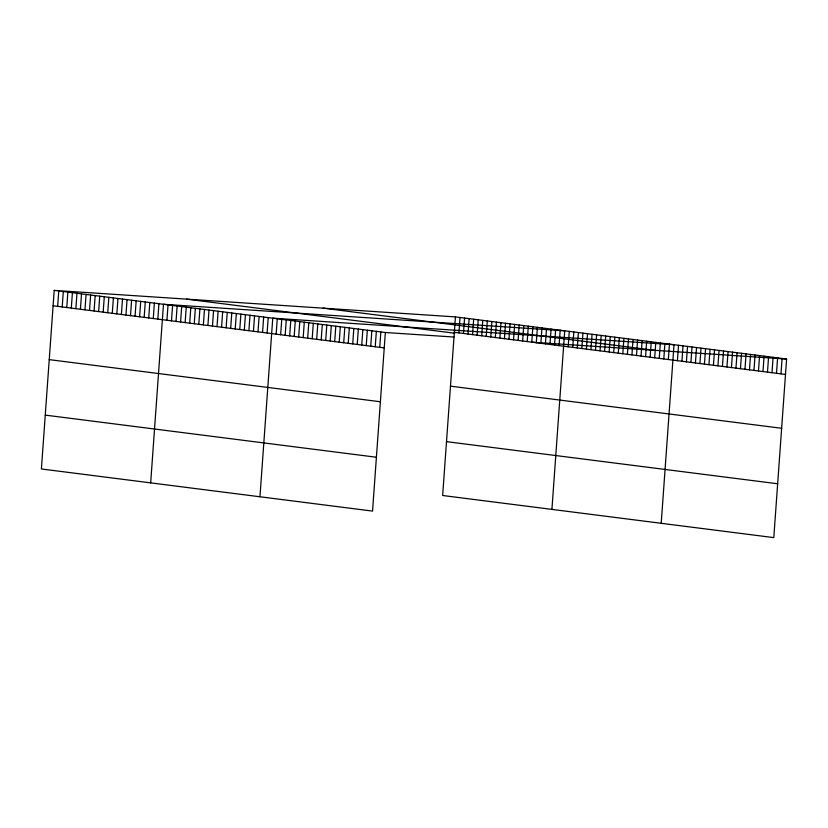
<?xml version="1.0" encoding="UTF-8"?>
<svg xmlns="http://www.w3.org/2000/svg" width="828" height="828" viewBox="0 0 828 828"><rect width="100%" height="100%" fill="white"/><g stroke="black" fill="none" stroke-linecap="round" stroke-linejoin="round"><path stroke-width="1.24" d="M54.203 290.38L41.4 468.969L372.548 511.093L385.351 332.504L54.203 290.38L455.452 316.907L786.6 359.031L773.797 537.62L442.649 495.496L455.452 316.907M57.649 306.36L58.757 290.959M62.203 306.94L63.311 291.539M66.757 307.519L67.865 292.118M71.311 308.099L72.419 292.698M75.865 308.678L76.973 293.278M80.419 309.258L81.517 293.857M84.973 309.827L86.071 294.437M89.527 310.407L90.625 295.016M94.082 310.986L95.179 295.586M98.635 311.566L99.733 296.165M103.179 312.146L104.287 296.745M107.733 312.725L108.841 297.324M112.287 313.305L113.395 297.904M116.841 313.884L117.949 298.484M121.395 314.464L122.503 299.063M125.949 315.044L127.057 299.643M130.503 315.623L131.611 300.222M135.057 316.203L136.165 300.802M139.611 316.782L140.719 301.382M144.165 317.362L145.273 301.961M148.719 317.942L149.816 302.541M153.273 318.521L154.37 303.12M157.827 319.101L158.924 303.7M150.675 482.869L163.478 304.28L564.727 330.807L551.924 509.396M166.935 320.26L168.032 304.859M171.479 320.84L172.586 305.439M176.033 321.419L177.14 306.018M180.587 321.999L181.694 306.598M185.141 322.578L186.248 307.178M189.695 323.158L190.802 307.757M194.249 323.738L195.356 308.337M198.803 324.307L199.91 308.916M203.357 324.886L204.464 309.496M207.911 325.466L209.018 310.065M212.465 326.046L213.562 310.645M217.019 326.625L218.116 311.224M221.573 327.205L222.67 311.804M226.127 327.784L227.224 312.384M230.681 328.364L231.778 312.963M235.224 328.944L236.332 313.543M239.778 329.523L240.886 314.123M244.332 330.103L245.44 314.702M248.886 330.682L249.994 315.282M253.44 331.262L254.548 315.861M257.994 331.842L259.102 316.441M262.548 332.421L263.656 317.02M267.102 333.001L268.21 317.6M259.961 496.769L272.764 318.18L674.013 344.707L661.21 523.296M276.159 334.15L277.266 318.749M280.661 334.729L281.768 319.329M285.163 335.299L286.271 319.898M289.665 335.868L290.773 320.467M294.178 336.447L295.275 321.047M298.68 337.017L299.777 321.616M303.183 337.586L304.29 322.185M307.685 338.166L308.792 322.765M312.187 338.735L313.294 323.334M316.689 339.304L317.797 323.903M321.192 339.884L322.299 324.483M325.704 340.453L326.801 325.052M330.206 341.022L331.303 325.621M334.709 341.602L335.806 326.201M339.211 342.171L340.318 326.77M343.713 342.74L344.821 327.339M348.215 343.32L349.323 327.919M352.718 343.889L353.825 328.488M357.22 344.458L358.327 329.068M361.732 345.038L362.83 329.637M366.235 345.607L367.332 330.206M370.737 346.176L371.844 330.786M375.239 346.756L376.347 331.355M379.741 347.325L380.849 331.924M458.898 332.887L460.006 317.486M463.452 333.467L464.56 318.066M468.006 334.046L469.114 318.645M472.56 334.626L473.668 319.225M477.114 335.205L478.222 319.805M481.668 335.785L482.776 320.384M486.222 336.365L487.319 320.964M490.776 336.944L491.873 321.543M495.33 337.524L496.427 322.123M499.884 338.103L500.981 322.703M504.438 338.683L505.535 323.282M508.982 339.263L510.089 323.862M513.536 339.842L514.643 324.441M518.09 340.411L519.197 325.021M522.644 340.991L523.751 325.601M527.198 341.571L528.305 326.17M531.752 342.15L532.859 326.749M536.306 342.73L537.413 327.329M540.86 343.309L541.967 327.909M545.414 343.889L546.521 328.488M549.968 344.469L551.075 329.068M554.522 345.048L555.619 329.647M559.076 345.628L560.173 330.227M568.184 346.787L569.281 331.386M572.738 347.367L573.835 331.966M577.282 347.946L578.389 332.546M581.836 348.526L582.943 333.125M586.39 349.106L587.497 333.705M590.944 349.685L592.051 334.284M595.498 350.265L596.605 334.864M600.052 350.844L601.159 335.443M604.606 351.424L605.713 336.023M609.16 352.003L610.267 336.603M613.714 352.583L614.821 337.182M618.268 353.163L619.365 337.762M622.822 353.742L623.919 338.341M627.376 354.312L628.473 338.921M631.93 354.891L633.027 339.501M636.484 355.471L637.581 340.08M641.038 356.05L642.135 340.65M645.581 356.63L646.689 341.229M650.135 357.21L651.243 341.809M654.689 357.789L655.797 342.388M659.243 358.369L660.351 342.968M663.797 358.948L664.905 343.548M668.351 359.528L669.459 344.127M677.407 360.677L678.515 345.286M681.91 361.256L683.017 345.856M686.412 361.826L687.519 346.425M690.925 362.395L692.022 347.004M695.427 362.974L696.524 347.574M699.929 363.544L701.026 348.143M704.431 364.123L705.539 348.723M708.934 364.693L710.041 349.292M713.436 365.262L714.543 349.861M717.938 365.841L719.046 350.441M722.44 366.411L723.548 351.01M726.953 366.98L728.05 351.579M731.455 367.56L732.552 352.159M735.957 368.129L737.065 352.728M740.46 368.698L741.567 353.297M744.962 369.278L746.069 353.877M749.464 369.847L750.572 354.446M753.966 370.416L755.074 355.015M758.479 370.996L759.576 355.595M762.981 371.565L764.078 356.164M767.484 372.134L768.581 356.744M771.986 372.714L773.093 357.313M776.488 373.283L777.595 357.882M780.99 373.852L782.098 358.462M385.351 332.504L453.961 337.037M532.642 342.243L786.6 359.031M323.034 308.151L654.192 350.275M454.344 332.307L785.493 374.432M186.611 299.136L454.717 333.239M53.095 305.78L384.244 347.905M450.484 386.159L781.632 428.283M49.235 359.631L380.383 401.756M446.509 441.645L777.658 483.769M45.261 415.118L376.409 457.242"/></g></svg>
